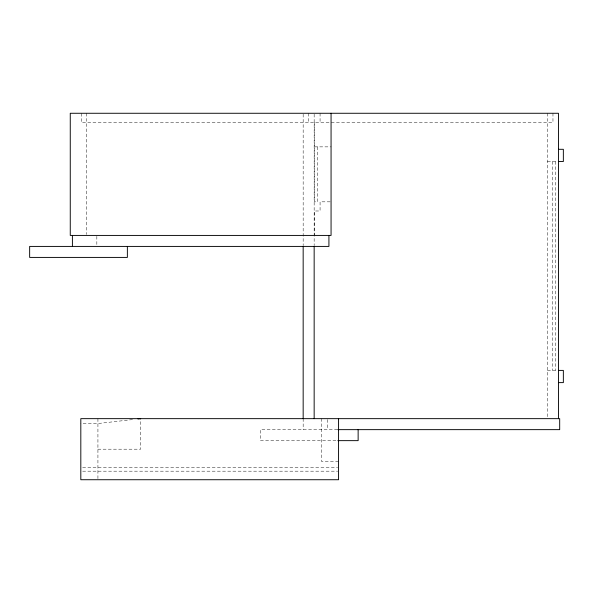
<?xml version="1.0" encoding="UTF-8"?>
<svg xmlns="http://www.w3.org/2000/svg" width="593" height="593" viewBox="0 0 593 593"><rect width="100%" height="100%" fill="white"/><g stroke="black" fill="none" stroke-linecap="round" stroke-linejoin="round"><path stroke-width="0.44" stroke-dasharray="2.96 2.22" d="M132.491 419.592L97.927 423.535L80.818 423.535M314.572 146.864L331.064 146.864M547.472 161.518L557.546 161.518M330.145 201.835L320.072 201.835L320.072 210.989L314.572 210.989L314.572 235.421M547.472 370.403L557.546 370.403M337.432 429.643L260.409 429.643L260.409 440.643L336.928 440.643M97.927 449.19L140.674 449.19L140.674 418.651M338.566 461.406L321.465 461.406L321.465 418.651M82.672 467.514L337.639 467.514M82.672 471.176L337.639 471.176M555.411 161.518L555.411 370.403M552.965 113.27L552.965 122.432L81.263 122.432L81.263 113.27M552.357 161.518L552.357 370.403M547.472 113.27L547.472 418.651M327.595 419.57L327.595 429.643M320.072 113.27L320.072 122.432M317.626 146.864L317.626 201.835L314.572 201.835L314.572 122.432M314.157 114.19L314.157 245.606M308.664 113.27L308.664 122.432M303.164 114.197L303.164 245.606M303.164 418.651L303.164 429.643M97.927 418.651L97.927 478.803M96.837 236.34L96.837 245.502M86.756 113.27L86.756 234.494"/><path stroke-width="0.89" d="M137.947 418.962L140.674 418.651M558.465 149.303L563.35 149.303L563.35 161.518L558.465 161.518M558.465 370.403L563.35 370.403L563.35 382.618L558.465 382.618M337.854 429.643L559.688 429.643L559.688 418.651L80.818 418.651L80.818 479.73L338.566 479.73L338.566 418.651M337.854 440.643L358.135 440.643L358.135 429.643M558.465 418.651L558.465 113.27L70.263 113.27L70.263 235.421L331.064 235.421L331.064 113.27M328.922 235.421L328.922 246.414L29.65 246.414L29.65 257.414L127.369 257.414L127.369 246.414M314.157 246.525L314.157 418.651M303.164 246.525L303.164 418.651M72.405 235.421L72.405 246.414"/></g></svg>
